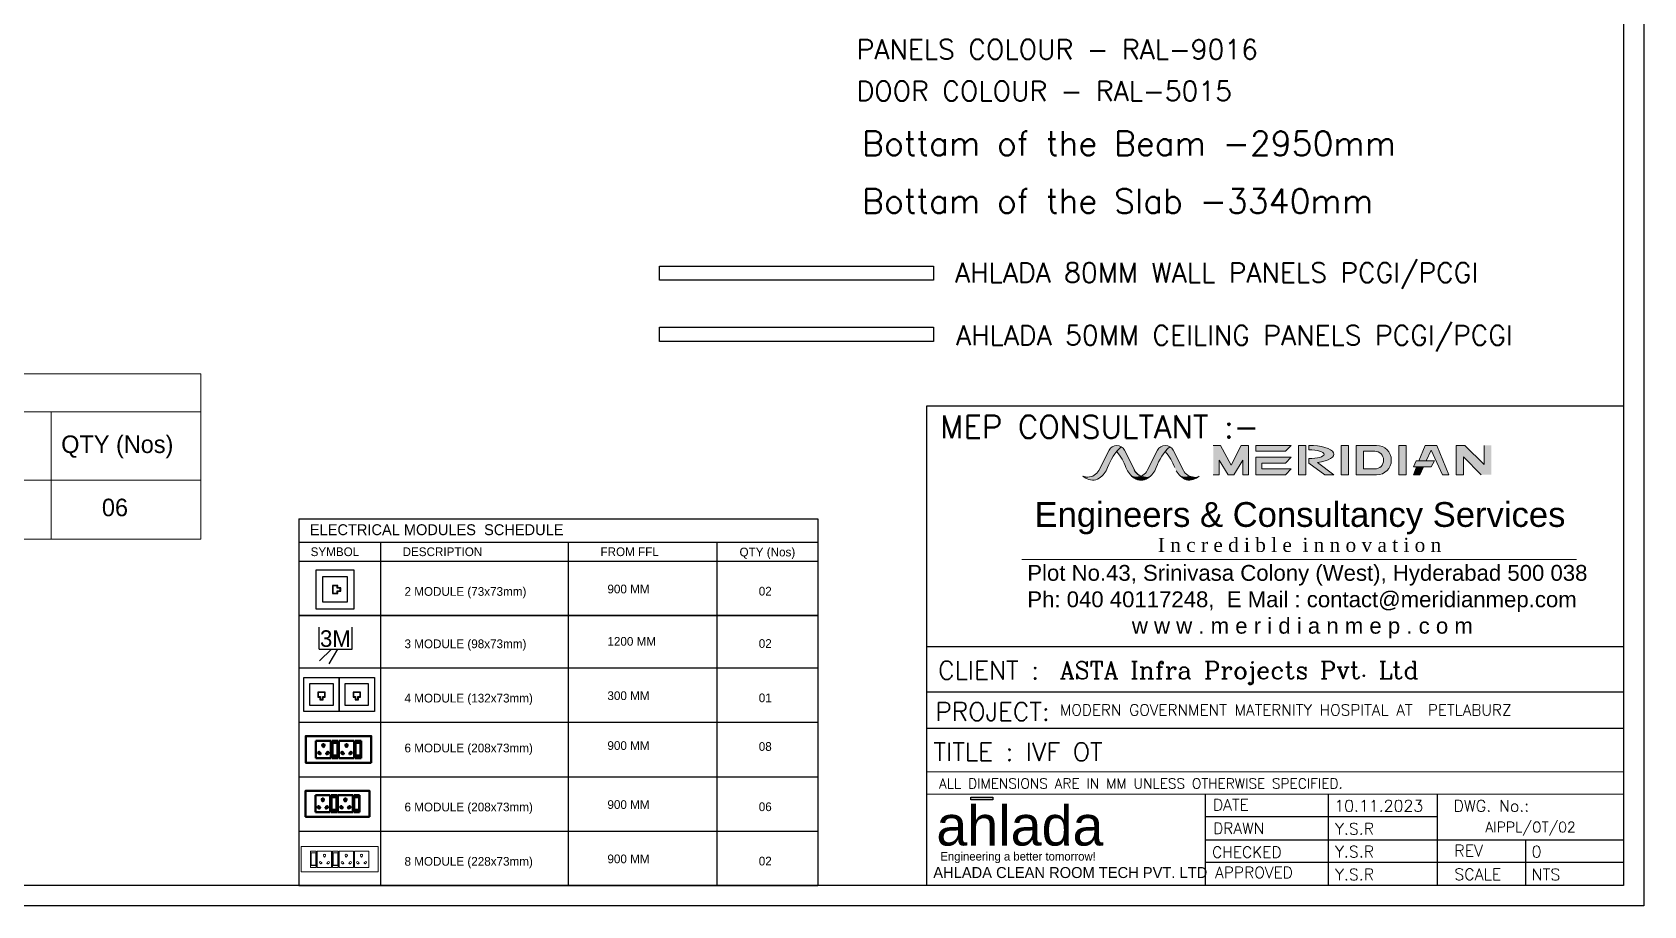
# Model space of a CAD drawing. Header units: millimetres. Extents: x 1327414 to 2139344, y -346496 to -91575.
# Drawn here: x 2107859 to 2124380, y -266856 to -257901 of the extents above; entities that cross this region are included whole.
import ezdxf
from ezdxf.enums import TextEntityAlignment as Align

# ---------------------------------------------------------------- set-up
doc = ezdxf.new("R2010")
doc.units = ezdxf.units.MM
doc.header["$LTSCALE"] = 600
doc.header["$MEASUREMENT"] = 0
doc.linetypes.add('Hidden 2mm', pattern=[3, 2, -0.9999999999999999])
for name, color, linetype, lineweight in [('Ahlada 50mm Ceiling Panels', 191, 'Continuous', 0), ('Ahlada 50mm Wall Panel', 94, 'Continuous', 0), ('AHU-N Ducting', 30, 'Continuous', 0), ('ELE. 2N0S OF 6-16 UPS SOCKETS', 191, 'Continuous', 15), ('FURNITURE WALL', 8, 'Continuous', 0), ('HATCH', 8, 'Continuous', 5)]:
    doc.layers.add(name, color=color, linetype=linetype, lineweight=lineweight)
for name, color, linetype in [('ELE-3M UPS P.SB', 3, 'Continuous'), ('ELE-8M 6-16A UPS SOCKET', 223, 'Continuous'), ('ELE.LAN POINT', 3, 'Continuous'), ('PL-HOT WATER PIPE', 10, 'Continuous'), ('RCP Legend', 7, 'Continuous')]:
    doc.layers.add(name, color=color, linetype=linetype)
doc.styles.add('ARIAL', font='arial.ttf')
doc.styles.add('FS-ARIAL', font='arial.ttf')
doc.styles.add('IRFAN', font='romans.shx')
doc.styles.add('RAGHAV', font='majalla.ttf')
doc.styles.add('ROMANS', font='romans.shx')
doc.styles.get("Standard").update_dxf_attribs({"font": 'stylu.ttf'})
doc.styles.add('sudheer', font='romanc.shx')

# ---------------------------------------------------------------- blocks, each defined once
blk = doc.blocks.new('Logo')
h = blk.add_hatch(color=134)
h.dxf.hatch_style = 1
h.paths.add_polyline_path([(7.308639725975809, 6.258069192477706), (4.465298573544715, 6.258069192477706), (4.465298573544715, 5.928748429683765), (7.308639725975809, 5.928748429683765)])
at = {"color": 134}
blk.add_lwpolyline([(4.465298573544715, 6.258069192477706), (7.308639725975809, 6.258069192477706), (7.308639725975809, 5.928748429683765), (4.465298573544715, 5.928748429683765)], close=True, dxfattribs=at)
at = {"color": 134, "style": 'FS-ARIAL'}
blk.add_text('ahlada', height=5.161484117590589, dxfattribs=at).set_placement((0, 0))
at = {"color": 8, "style": 'RAGHAV'}
blk.add_text('Engineering a better tomorrow!', height=1.096885695377953, dxfattribs=at).set_placement((0.5166822813089311, -1.941864183998433))
blk = doc.blocks.new('Voice')
at = {"layer": 'ELE.LAN POINT', "color": 3}
for points in [[(-0.0001435091835446656, -31.83524279187447), (127.8731920092255, -31.83524279191364), (127.8731920092255, 91.99998739433515), (-0.0001435091835446656, 91.99998739437433)], [(21.85946668858487, -9.975632593831826), (106.0135818114571, -9.975632593831826), (106.0135818114571, 70.14037719625334), (21.85946668858487, 70.14037719629252)], [(77.26763112169853, 21.4423185055611), (69.73059573140364, 21.4423185055611), (69.73059573140364, 11.69924630392988), (58.14245276861877, 11.69924630392988), (58.14245276861877, 21.4423185055611), (50.60541737832387, 21.4423185055611), (50.60541737832387, 38.72242609717381), (77.26763112169853, 38.72242609717381)], [(75.92159601097843, 22.78835361628119), (68.38456062068354, 22.78835361628119), (68.38456062068354, 13.04528141464998), (59.48848787933886, 13.04528141464998), (59.48848787933886, 22.78835361628119), (51.95145248904397, 22.78835361628119), (51.95145248904397, 37.37639098645371), (75.92159601097843, 37.37639098645371)]]:
    blk.add_lwpolyline(points, close=True, dxfattribs=at)
blk = doc.blocks.new('543E')
at = {"layer": 'ELE. 2N0S OF 6-16 UPS SOCKETS', "color": 72, "linetype": 'ByBlock'}
for p, q in [((-123.5217769159935, -56.96349896851461), (-123.5217769159935, -90.77219462010544)), ((-26.47829865524545, -56.96349896851461), (-123.5217769159935, -56.96349896851461)), ((-26.47829865524545, -56.96349896851461), (-123.5217769159935, -56.96349896851461)), ((-123.5217769159935, -90.77219462010544), (-26.47829865524545, -90.77219462010544)), ((-112.9565595248714, -59.78089027281385), (-112.9565595248714, -87.9548033158062)), ((-37.04351604636759, -59.78089027281385), (-112.9565595248714, -59.78089027281385)), ((-112.9565595248714, -87.9548033158062), (-37.04351604636759, -87.9548033158062)), ((-109.5756899598055, -59.78089027281385), (-109.5756899598055, -87.9548033158062)), ((-37.04351604636759, -87.9548033158062), (-37.04351604636759, -59.78089027281385)), ((-26.47829865524545, -56.96349896851461), (-26.47829865524545, -90.77219462010544)), ((-26.47829865524545, -90.77219462010544), (-26.47829865524545, -56.96349896851461)), ((-123.5217769159935, -96.40697722870391), (-26.47829865524545, -96.40697722870391)), ((-123.5217769159935, -181.4217885899125), (-123.5217769159935, -96.40697722870391)), ((-26.47829865524545, -181.4217885899125), (-123.5217769159935, -181.4217885899125)), ((-123.5217769159935, -187.0565711985109), (-123.5217769159935, -220.8652668508003)), ((-26.47829865524545, -187.0565711985109), (-123.5217769159935, -187.0565711985109)), ((-26.47829865524545, -187.0565711985109), (-123.5217769159935, -187.0565711985109)), ((-112.9565595248714, -189.8739625028102), (-112.9565595248714, -218.047875546501)), ((-37.04351604636759, -189.8739625028102), (-112.9565595248714, -189.8739625028102)), ((-109.5756899598055, -189.8739625028102), (-109.5756899598055, -218.047875546501)), ((-37.04351604636759, -218.047875546501), (-37.04351604636759, -189.8739625028102)), ((-26.47829865524545, -96.40697722870391), (-26.47829865524545, -181.4217885899125)), ((-26.47829865524545, -187.0565711985109), (-26.47829865524545, -220.8652668508003)), ((-26.47829865524545, -220.8652668508003), (-26.47829865524545, -187.0565711985109)), ((-123.5217769159935, -220.8652668508003), (-26.47829865524545, -220.8652668508003)), ((-123.5217769159935, -311.5148608206073), (-123.5217769159935, -226.5000494593987)), ((-123.5217769159935, -226.5000494593987), (-26.47829865524545, -226.5000494593987)), ((-112.9565595248714, -218.047875546501), (-37.04351604636759, -218.047875546501)), ((-26.47829865524545, -226.5000494593987), (-26.47829865524545, -311.5148608206073)), ((-26.47829865524545, -311.5148608206073), (-123.5217769159935, -311.5148608206073)), ((-123.5217769159935, -402.1644547904143), (-123.5217769159935, -317.1496434292058)), ((-123.5217769159935, -317.1496434292058), (-26.47829865524545, -317.1496434292058)), ((-26.47829865524545, -317.1496434292058), (-26.47829865524545, -402.1644547904143)), ((-26.47829865524545, -402.1644547904143), (-123.5217769159935, -402.1644547904143))]:
    blk.add_line(p, q, dxfattribs=at)
blk.add_lwpolyline([(-150.0000377856195, -4.945939872413874e-05), (-150.0000377856195, -459.1279042988317), (-3.778561949729919e-05, -459.1279042988317), (-3.778561949729919e-05, -4.945939872413874e-05)], close=True, dxfattribs=at)
for centre, radius, start, end in [((-97.86541882017627, -119.1818725845078), 4.60075732491125, 112.683809928426, 345.0951366623096), ((-97.86541882017627, -158.6468932341086), 4.60075732491125, 14.90486333769031, 247.316190071574), ((-93.94308033399284, -114.6872787954053), 5.702069884254543, 275.2689128915341, 182.510033707553), ((-93.94308033399284, -163.1414870232111), 5.702069884254543, 177.4899662994587, 84.73108710846594), ((-57.66235587513074, -138.9143829093082), 4.216839631109748, 71.40311952469379, 288.5968804753062), ((-51.04421467427164, -138.9143829093082), 6.616767067349747, 217.1583653161947, 142.8416346902578), ((-97.86541882017627, -249.2749448152026), 4.60075732491125, 112.683809928426, 345.0951366623096), ((-97.86541882017627, -288.7399654648034), 4.60075732491125, 14.90486333769031, 247.3161900715739), ((-93.94308033399284, -244.7803510261001), 5.702069884254543, 275.2689128915341, 182.510033707553), ((-57.66235587513074, -269.007455140003), 4.216839631109748, 71.40311952469392, 288.5968804753061), ((-51.04421467427164, -269.007455140003), 6.616767067349747, 217.1583653097421, 142.841634690258), ((-97.86541882017627, -339.9245387850096), 4.60075732491125, 112.6838099284261, 345.0951366623096), ((-97.86541882017627, -379.3895594346104), 4.60075732491125, 14.90486333769031, 247.3161900715739), ((-93.94308033399284, -293.2345592539059), 5.702069884254543, 177.4899662924471, 84.73108710846597), ((-93.94308033399284, -335.4299449959071), 5.702069884254543, 275.268912891534, 182.5100337075529), ((-93.94308033399284, -383.8841532237129), 5.702069884254543, 177.4899662924471, 84.73108710846597), ((-57.66235587513074, -359.65704910981), 4.216839631109748, 71.40311952469392, 288.5968804753061), ((-51.04421467427164, -359.65704910981), 6.616767067349747, 217.1583653097421, 142.8416346838053)]:
    blk.add_arc(centre, radius, start, end, dxfattribs=at)
blk = doc.blocks.new('3M UPS SB')
at = {"layer": 'ELE-3M UPS P.SB', "color": 3}
for p, q in [((-133.7655910551548, 160), (-69.26612788438797, 265.2194964364171)), ((-88.23655763268471, 160), (-3.38374388217926, 244.8528137430549)), ((-240, 160), (-240, 0)), ((0, 160), (-240, 160)), ((0, 160), (0, 0))]:
    blk.add_line(p, q, dxfattribs=at)
blk.add_text('3M', height=120, rotation=180, dxfattribs=at).set_placement((-6.021764248609543, 142.9791077449918))
blk = doc.blocks.new('6MODULE-UPS')
at = {"layer": 'ELE. 2N0S OF 6-16 UPS SOCKETS', "color": 223, "lineweight": 50}
for p, q in [((-5.704992610775079, 91.87557897313167), (-5.704992610775079, 19.69455388761514)), ((-5.704992610775079, 91.87557897313167), (-5.704992610775079, 19.69455388761514)), ((19.44194516093698, 91.87557897313167), (-5.704992610775079, 91.87557897313167)), ((-5.704992610775079, 91.87557897313167), (19.44194516093698, 91.87557897313167)), ((-3.609414463126527, 84.01716091947607), (-3.609414463126527, 27.55297194127075)), ((17.34636701335901, 84.01716091947607), (-3.609414463126527, 84.01716091947607)), ((17.34636701335901, 27.55297194127075), (17.34636701335901, 84.01716091947607)), ((19.44194516093698, 19.69455388761514), (19.44194516093698, 91.87557897313167)), ((23.63310145623409, 91.87557897313167), (86.86719344731458, 91.87557897313167)), ((23.63310145623409, 19.69455388761514), (23.63310145623409, 91.87557897313167)), ((86.86719344731458, 91.87557897313167), (86.86719344731458, 19.69455388761514)), ((91.05834974261168, 91.87557897313167), (91.05834974261168, 19.69455388761514)), ((91.05834974261168, 91.87557897313167), (91.05834974261168, 19.69455388761514)), ((116.2052875143237, 91.87557897313167), (91.05834974261168, 91.87557897313167)), ((91.05834974261168, 91.87557897313167), (116.2052875143237, 91.87557897313167)), ((93.15392789026023, 84.01716091947607), (93.15392789026023, 27.55297194127075)), ((114.1097093667458, 84.01716091947607), (93.15392789026023, 84.01716091947607)), ((114.1097093667458, 27.55297194127075), (114.1097093667458, 84.01716091947607)), ((116.2052875143237, 19.69455388761514), (116.2052875143237, 91.87557897313167)), ((120.3964438096208, 19.69455388761514), (120.3964438096208, 91.87557897313167)), ((120.3964438096208, 91.87557897313167), (183.6305358008073, 91.87557897313167)), ((183.6305358008073, 91.87557897313167), (183.6305358008073, 19.69455388761514)), ((-5.704992610775079, 19.69455388761514), (19.44194516093698, 19.69455388761514)), ((-3.609414463126527, 30.06766571844901), (17.34636701335901, 30.06766571844901)), ((-3.609414463126527, 27.55297194127075), (17.34636701335901, 27.55297194127075)), ((86.86719344731458, 19.69455388761514), (23.63310145623409, 19.69455388761514)), ((91.05834974261168, 19.69455388761514), (116.2052875143237, 19.69455388761514)), ((93.15392789026023, 30.06766571844901), (114.1097093667458, 30.06766571844901)), ((93.15392789026023, 27.55297194127075), (114.1097093667458, 27.55297194127075)), ((183.6305358008073, 19.69455388761514), (120.3964438096208, 19.69455388761514))]:
    blk.add_line(p, q, dxfattribs=at)
blk.add_lwpolyline([(-48.07445681007374, 0), (225.9999999999999, 0), (225.9999999999999, 111.570132860738), (-48.07445681007374, 111.570132860738)], close=True, dxfattribs=at)
for centre, radius, start, end in [((55.25014745180962, 73.60342887925914), 4.921557205418713, 307.1583653110259, 232.8416346889742), ((55.25014745180962, 68.68084959206003), 3.136489052635769, 161.4031195229886, 18.59688047701136), ((152.0134898051964, 73.60342887925914), 4.921557205418713, 307.1583653110257, 232.8416346889744), ((152.0134898051964, 68.68084959206003), 3.136489052635769, 161.4031195229886, 18.59688047701126), ((37.23000595312307, 41.69521460455314), 4.241204630450178, 5.268912887042561, 272.5100337051888), ((40.57308879435281, 38.77777576422159), 3.422047373335929, 202.6838099297566, 75.09513666306366), ((69.92720610912527, 38.77777576422159), 3.422047373335929, 104.9048633369364, 337.3161900702435), ((73.27028895053148, 41.69521460455314), 4.241204630450178, 267.4899662948114, 174.7310871129575), ((133.9933483065098, 41.69521460455314), 4.241204630450178, 5.268912887042561, 272.5100337051888), ((137.3364311477396, 38.77777576422159), 3.422047373335929, 202.6838099297566, 75.09513666306366), ((166.6905484626885, 38.77777576422159), 3.422047373335929, 104.9048633369359, 337.3161900702436), ((170.0336313039182, 41.69521460455314), 4.241204630450178, 267.4899662948116, 174.7310871129575)]:
    blk.add_arc(centre, radius, start, end, dxfattribs=at)
blk = doc.blocks.new('5Y3AQY')
at = {"layer": 'ELE. 2N0S OF 6-16 UPS SOCKETS', "color": 72, "lineweight": 50}
for p, q in [((-311.5148131554015, -26.47821136575658), (-277.706117503345, -26.47821136575658)), ((-311.5148131554015, -123.5216896266211), (-311.5148131554015, -26.47821136575658)), ((-311.5148131554015, -123.5216896266211), (-311.5148131554015, -26.47821136575658)), ((-308.6974218511023, -37.04342875699513), (-280.5235088076442, -37.04342875699513)), ((-308.6974218511023, -112.9564722352661), (-308.6974218511023, -37.04342875699513)), ((-308.6974218511023, -40.42429832229391), (-280.5235088076442, -40.42429832229391)), ((-280.5235088076442, -37.04342875699513), (-280.5235088076442, -112.9564722352661)), ((-277.706117503345, -26.47821136575658), (-277.706117503345, -123.5216896266211)), ((-272.0713348947465, -26.47821136575658), (-272.0713348947465, -123.5216896266211)), ((-187.0565235340036, -26.47821136575658), (-272.0713348947465, -26.47821136575658)), ((-187.0565235340036, -123.5216896266211), (-187.0565235340036, -26.47821136575658)), ((-181.4217409249395, -26.47821136575658), (-147.613045272883, -26.47821136575658)), ((-181.4217409249395, -123.5216896266211), (-181.4217409249395, -26.47821136575658)), ((-181.4217409249395, -123.5216896266211), (-181.4217409249395, -26.47821136575658)), ((-178.6043496206403, -37.04342875699513), (-150.4304365771823, -37.04342875699513)), ((-178.6043496206403, -112.9564722352661), (-178.6043496206403, -37.04342875699513)), ((-178.6043496206403, -40.42429832229391), (-150.4304365771823, -40.42429832229391)), ((-150.4304365771823, -37.04342875699513), (-150.4304365771823, -112.9564722352661)), ((-147.613045272883, -26.47821136575658), (-147.613045272883, -123.5216896266211)), ((-56.963451303076, -26.47821136575658), (-141.9782626642846, -26.47821136575658)), ((-141.9782626642846, -26.47821136575658), (-141.9782626642846, -123.5216896266211)), ((-56.963451303076, -123.5216896266211), (-56.963451303076, -26.47821136575658)), ((-311.5148131554015, -123.5216896266211), (-277.706117503345, -123.5216896266211)), ((-277.706117503345, -123.5216896266211), (-311.5148131554015, -123.5216896266211)), ((-280.5235088076442, -112.9564722352661), (-308.6974218511023, -112.9564722352661)), ((-272.0713348947465, -123.5216896266211), (-187.0565235340036, -123.5216896266211)), ((-181.4217409249395, -123.5216896266211), (-147.613045272883, -123.5216896266211)), ((-147.613045272883, -123.5216896266211), (-181.4217409249395, -123.5216896266211)), ((-150.4304365771823, -112.9564722352661), (-178.6043496206403, -112.9564722352661)), ((-141.9782626642846, -123.5216896266211), (-56.963451303076, -123.5216896266211))]:
    blk.add_line(p, q, dxfattribs=at)
blk.add_lwpolyline([(-368.4782626642846, 4.950386937707663e-05), (-1.794658601284027e-06, 4.950386937707663e-05), (-1.794658601284027e-06, -149.999950496247), (-368.4782626642846, -149.999950496247)], close=True, dxfattribs=at)
for centre, radius, start, end in [((-253.7910333280452, -56.05690794810653), 5.702069884257259, 87.48996629468185, 354.7310871131253), ((-249.2964395391755, -52.13456946169026), 4.600757324913441, 284.9048633383454, 157.3161900691182), ((-229.5639292141423, -92.33763240673579), 4.216839631111756, 341.4031195226902, 198.5968804773098), ((-209.8314188895747, -52.13456946169026), 4.600757324913441, 22.68380993088185, 255.0951366616546), ((-205.3368251002394, -56.05690794810653), 5.702069884257259, 185.2689128868746, 92.51003370531816), ((-123.6979610975832, -56.05690794810653), 5.702069884257259, 87.48996629468185, 354.7310871131253), ((-119.2033673087135, -52.13456946169026), 4.600757324913441, 284.9048633383454, 157.3161900691182), ((-99.47085698368028, -92.33763240673579), 4.216839631111756, 341.4031195226902, 198.5968804773098), ((-79.73834665864706, -52.13456946169026), 4.600757324913441, 22.68380993088185, 255.0951366616546), ((-75.24375286977738, -56.05690794810653), 5.702069884257259, 185.2689128868746, 92.51003370531816), ((-229.5639292141423, -98.95577360759489), 6.616767067352899, 127.1583653105455, 52.84163468945445), ((-99.47085698368028, -98.95577360759489), 6.616767067352899, 127.1583653105455, 52.84163468945445)]:
    blk.add_arc(centre, radius, start, end, dxfattribs=at)
blk = doc.blocks.new('MECS')
at = {"layer": 'AHU-N Ducting', "lineweight": 0}
for color, points in [(160, [(0.5134121462452396, 0.9090535810691411, -0.2553419212210949), (0.5145768996701445, 0.912287291370199, -0.04684726477479713), (0.5216573496010881, 0.9294547023055619, -0.0266540477767965), (0.5336342063745128, 0.9523017867876555, -0.06718534236503344), (0.5556565003610188, 0.9834757225398514, -0.02764109542233903), (0.5738745622465666, 1.003062886091293), (0.5766256133007953, 1.006020680794153, 0.1721363590096927), (0.5505140324168423, 1.011612092831704, 0.2473140975325899), (0.5199152673609156, 0.990002997602848), (0.4721895616269332, 0.8959762340672447, -0.01800133279282137), (0.4702329186293511, 0.8924425501871536, -0.0319182612438929), (0.4661593275680615, 0.8865579408482758, -0.1070633264031905), (0.4578792062891825, 0.878103115775042, -0.06872213656597184), (0.4448145115283366, 0.8700396566532579, -0.1100815216467921), (0.4328884929311516, 0.8662964673627914, -0.04816773781383483), (0.4221518354338086, 0.8652597410154012, -0.2553419212163173), (0.4220358712937212, 0.8652596211915509, -0.1055217205860978), (0.4103804133107057, 0.8664834367568037, -0.05287384099970888), (0.3991274403419439, 0.8701487347559893, 0.0505486080439634), (0.4093426809361326, 0.8618595423592463, 0.1587901785350478), (0.4483361824497781, 0.8512470793146013, 0.02557253404743324), (0.4549705379184891, 0.8519151542827459, 0.05690113489080228), (0.4703863626932994, 0.8580222609840502, 0.0761280745923816), (0.4928284065502248, 0.8754018488679505, 0.05635508372328828), (0.5070302214118503, 0.8948318576810209)]), (150, [(0.5738745622465666, 1.003062886091293), (0.5556565003610187, 0.9834757225398514, -0.08871706839119002), (0.5985678696283647, 0.909053581069051), (0.606061486380822, 0.89483185768066, 0.0908047400681293), (0.6258840872999482, 0.8691652436534564, 0.09462166198594976), (0.6465687088664405, 0.8652597410154012, 0.09762620718751994), (0.6678649370783271, 0.8694578930597028, -0.1798615287096684), (0.6391234390957357, 0.8959762340672447), (0.5913977333575124, 0.9900029976114197, 0.1368225701357631), (0.5768519750966854, 1.005880687949675, 0.004232813224578386)]), (160, [(0.7385117872205167, 0.909053581069051, -0.2553419212210942), (0.7396765406437975, 0.9122872913701989, -0.04684726481615809), (0.7467569905745608, 0.9294547023055619, -0.02665404768153145), (0.7587338473479852, 0.9523017867876555, -0.06718534234561138), (0.7807561413347619, 0.9834757225398514, -0.02764109536567368), (0.7989742032197685, 1.003062886091293), (0.8017252542742679, 1.006020680794153, 0.1721363590409367), (0.7756136733902246, 1.011612092831704, 0.2473140974765855), (0.745014908334659, 0.990002997602848), (0.6972892026003155, 0.8959762340672448, -0.01800133322272931), (0.6953325596030944, 0.8924425501871536, -0.03191826041987842), (0.6912589685412633, 0.8865579408482758, -0.1070633264490754), (0.682978847262655, 0.878103115775042, -0.06872213649296112), (0.6699141525020799, 0.8700396566532579, -0.1100815216296278), (0.6579881339048046, 0.8662964673627914, -0.04816773779806645), (0.6472514764075519, 0.8652597410154012, -0.255341921221943), (0.6471355122674645, 0.8652596211915509, -0.1055217205828272), (0.6354800542840878, 0.8664834367568037, -0.05287384108011227), (0.6242270813156874, 0.8701487347559893, 0.05054860803605642), (0.6344423219093345, 0.8618595423592463, 0.1587901785338139), (0.6734358234232507, 0.8512470793146013, 0.02557253404859524), (0.6800701788916007, 0.8519151542827459, 0.05690113471568396), (0.6954860036670426, 0.8580222609840502, 0.07612807450989625), (0.717928047523968, 0.8754018488679502, 0.05635508364209714), (0.7321298623846912, 0.8948318576810209)]), (150, [(0.7989742032197685, 1.003062886091293), (0.7807561413347619, 0.9834757225398514, -0.08282162458354507), (0.824217065318585, 0.9090771159288699), (0.8311611273545652, 0.89483185768066, 0.09080474013754147), (0.8509837282734207, 0.8691652436534564, 0.09462166197700475), (0.8716683498401837, 0.8652597410154012, 0.09762620721910173), (0.892964578051529, 0.8694578930597028, -0.1798615287170576), (0.8642230800689376, 0.8959762340672447), (0.8164973743309851, 0.9900029976114196, 0.1368225702393618), (0.8019516160670905, 1.005880687950846, 0.004232813225302674)]), (1, [(1.030236444528139, 0.9438043992806316), (1.071119814834754, 0.8756654487700585), (1.098384609470751, 0.8756654487700585), (1.139267979777095, 0.9438043992806316), (1.139267979777095, 0.8756654487700585), (1.166523559981414, 0.8756654487700585), (1.166523559981414, 1.011943349791295), (1.132454084726353, 1.011943349791295), (1.085966086906956, 0.9199812081284943), (1.037050339579422, 1.011943349791295), (1.002980864324091, 1.011943349791295), (1.002980864324091, 0.8756654487700585), (1.030236444528139, 0.8756654487700585)]), (251, [(1.200593035236746, 1.011943349791295), (1.200593035236746, 0.9846877695869755), (1.336870936257982, 0.9846877695869755), (1.364126516462392, 1.011943349791295)]), (251, [(1.398195991717182, 0.8756654487700585), (1.432265466973055, 0.8756654487700585), (1.432265466973055, 1.011943349791295), (1.398195991717182, 1.011943349791295)]), (251, [(1.629868423453673, 1.011943349791295), (1.59579894819807, 1.011943349791295), (1.59579894819807, 0.8756654487700585), (1.629868423453673, 0.8756654487700585)]), (251, [(1.895610330445043, 1.011943349791295), (1.861540855189982, 1.011943349791295), (1.861540855189982, 0.8756654487700585), (1.895610330445043, 0.8756654487700585)]), (251, [(2.011446546313153, 0.99036134481426), (2.063858128663246, 0.8756654487700585), (2.093213286926021, 0.8756654487700585), (2.038702126517292, 1.011943349791295), (1.984190966108743, 1.011943349791295), (1.955601567173546, 0.9404698524534832), (1.988648066588688, 0.9404698524534832)]), (251, [(2.161352237436324, 0.9589543396937112), (2.243118978049192, 0.8756654487700585), (2.290816243406638, 0.8756654487700585), (2.290816243406638, 1.011943349791295), (2.256746768151036, 1.011943349791295), (2.256746768151036, 0.9240548263224531), (2.168166132487245, 1.011943349791295), (2.127282762180992, 1.011943349791295), (2.127282762180992, 0.8756654487700585), (2.161352237436324, 0.8756654487700585)]), (251, [(1.200593035236746, 0.9574321893827462), (1.200593035236746, 0.8756654487700585), (1.336870936257982, 0.8756654487700585), (1.364126516462392, 0.9029210289742877), (1.227848615441156, 0.9029210289742877), (1.227848615441156, 0.930176609178517), (1.336870936257982, 0.930176609178517), (1.364126516462392, 0.9574321893827462)]), (251, [(2.011446546313153, 0.9132142722493442), (2.027431130986065, 0.9404698524534832), (1.94330759580249, 0.9404698524534832), (1.929679805700646, 0.9132142722493442)]), (251, [(1.976193322036766, 0.9132142722493442), (1.944699335091728, 0.9132142722493442), (1.929679805700646, 0.8756654487700585), (1.95903496396306, 0.8756654487699682)]), (160, [(0.6891611652876872, 0.8652597410154012, -0.0976262072296877), (0.6678649370783271, 0.869457893059793, -0.09762620719819055), (0.6465687088664405, 0.8652597410154012, -0.09462166198179565), (0.6258840872999482, 0.8691652436534564, 0.08724935658190835), (0.6523345167657667, 0.8526558393570214, 0.254459848768571), (0.7121855603806347, 0.8701487347559893, -0.1060441435256518)]), (150, [(0.9142608062611598, 0.8652597410154012, -0.09762620721835909), (0.892964578051529, 0.8694578930597028, -0.09762620723901515), (0.8716683498401837, 0.8652597410154012, -0.09462166196312137), (0.85098372827315, 0.8691652436534564, 0.08724935651290076), (0.8774341577386077, 0.8526558393570214, 0.2544598487684749), (0.9372852013538366, 0.8701487347559893, -0.1060441435228862)])]:
    blk.add_hatch(color=color, dxfattribs=at).paths.add_polyline_path(points)
h = blk.add_hatch(color=251, dxfattribs=at)
edge = h.paths.add_edge_path()
edge.add_ellipse((1.445893257074899, 0.9710599794848609), major_axis=(-0.1158362158680351, 0), ratio=0.3529411764705883, start_angle=110.1798157566864, end_angle=270)
edge.add_line((1.445893257074899, 1.011943349791295), (1.445893257074899, 0.9915016646380779))
edge.add_ellipse((1.445893257074899, 0.9710599794848609), major_axis=(-0.07012065025681041, 0), ratio=0.2915216142222994, start_angle=90, end_angle=270, ccw=False)
edge.add_line((1.445893257074899, 0.9506182943317341), (1.445893257074899, 0.930176609178517))
edge.add_line((1.445893257074899, 0.930176609178517), (1.518865497210324, 0.8756654487699682))
edge.add_line((1.518865497210324, 0.8756654487700585), (1.561729472942829, 0.8756654487700585))
edge.add_line((1.561729472943099, 0.8756654487700585), (1.485852994268342, 0.9326862509446157))
h = blk.add_hatch(color=251, dxfattribs=at)
h.paths.add_polyline_path([(1.663937898709004, 0.8756654487700585), (1.759332429423987, 0.8756654487700586, 1.000000000016551), (1.759332429423987, 1.011943349791295), (1.663937898709004, 1.011943349791295)])
h.paths.add_polyline_path([(1.698007373964065, 0.9846877695869755), (1.751107687934599, 0.9846877695869753, -0.9999999999691073), (1.751107687934599, 0.9029210289742877), (1.698007373964065, 0.9029210289742877)], flags=16)
at = {"layer": 'AHU-N Ducting', "color": 160, "lineweight": 0}
for p, q in [((0.4721895616269332, 0.8959762340671544, -0.004746985392664118), (0.5199152673651564, 0.9900029976114196, -0.004746985392664118)), ((0.6972892026003155, 0.8959762340671544, -0.004746985392664118), (0.7450149083391703, 0.9900029976114196, -0.004746985392664118)), ((0.5070302214118503, 0.8948318576810209, -0.004746985392664118), (0.5134121462455102, 0.909053581069051, -0.004746985392664118)), ((0.7321298623846912, 0.8948318576810209, -0.004746985392664118), (0.7385117872186219, 0.909053581069051, -0.004746985392664118))]:
    blk.add_line(p, q, dxfattribs=at)
at = {"layer": 'AHU-N Ducting', "color": 150, "lineweight": 0}
for p, q in [((0.6391234390957357, 0.8959762340671544, -0.004746985392664118), (0.5913977333575124, 0.9900029976114196, -0.004746985392664118)), ((0.8642230800689376, 0.8959762340671544, -0.004746985392664118), (0.8164973743309851, 0.9900029976114196, -0.004746985392664118)), ((0.6060614863808219, 0.8948318576810209, -0.004746985392664118), (0.5985678696283647, 0.909053581069051, -0.004746985392664118))]:
    blk.add_line(p, q, dxfattribs=at)
at = {"layer": 'AHU-N Ducting', "color": 1, "lineweight": 0}
for p, q in [((1.002980864324091, 1.011943349791205, -0.004746985392664118), (1.037050339579422, 1.011943349791205, -0.004746985392664118)), ((1.037050339579422, 1.011943349791205, -0.004746985392664118), (1.085966086906956, 0.919981208128404, -0.004746985392664118)), ((1.132454084726353, 1.011943349791205, -0.004746985392664118), (1.085966086906956, 0.919981208128404, -0.004746985392664118)), ((1.166523559981414, 1.011943349791205, -0.004746985392664118), (1.132454084726353, 1.011943349791205, -0.004746985392664118)), ((1.134267582426063, 1.011943349791205, -0.004746985392664118), (1.161523162629841, 1.011943349791205, -0.004746985392664118)), ((1.166523559981414, 0.8756654487700585, -0.004746985392664118), (1.166523559981414, 1.011943349791205, -0.004746985392664118)), ((1.030236444528139, 0.9438043992806316, -0.004746985392664118), (1.071119814834754, 0.8756654487700585, -0.004746985392664118)), ((1.030236444528139, 0.8756654487700585, -0.004746985392664118), (1.030236444528139, 0.9438043992806316, -0.004746985392664118)), ((1.030236444528139, 0.8756654487700585, -0.004746985392664118), (1.030236444528139, 0.9438043992806316, -0.004746985392664118)), ((1.139267979777095, 0.9438043992806316, -0.004746985392664118), (1.098384609470751, 0.8756654487700585, -0.004746985392664118)), ((1.139267979777095, 0.8756654487700585, -0.004746985392664118), (1.139267979777095, 0.9438043992806316, -0.004746985392664118)), ((1.139267979777095, 0.8756654487700585, -0.004746985392664118), (1.139267979777095, 0.9438043992806316, -0.004746985392664118)), ((1.030236444528139, 0.8756654487700585, -0.004746985392664118), (1.002980864324091, 0.8756654487700585, -0.004746985392664118)), ((1.071119814834754, 0.8756654487700585, -0.004746985392664118), (1.098384609470751, 0.8756654487700585, -0.004746985392664118)), ((1.139267979777095, 0.8756654487700585, -0.004746985392664118), (1.166523559981414, 0.8756654487700585, -0.004746985392664118))]:
    blk.add_line(p, q, dxfattribs=at)
at = {"layer": 'AHU-N Ducting', "color": 251, "lineweight": 0}
for p, q in [((1.200593035236746, 1.011943349791205, -0.004746985392664118), (1.364126516462392, 1.011943349791205, -0.004746985392664118)), ((1.200593035236746, 0.9846877695869755, -0.004746985392664118), (1.200593035236746, 1.011943349791205, -0.004746985392664118)), ((1.200593035236746, 0.9846877695869755, -0.004746985392664118), (1.336870936257982, 0.9846877695869755, -0.004746985392664118)), ((1.336870936257982, 0.9846877695869755, -0.004746985392664118), (1.364126516462392, 1.011943349791205, -0.004746985392664118)), ((1.398195991717182, 1.011943349791205, -0.004746985392664118), (1.432265466973055, 1.011943349791205, -0.004746985392664118)), ((1.398195991717182, 1.011943349791205, -0.004746985392664118), (1.398195991717182, 0.8756654487700585, -0.004746985392664118)), ((1.432265466973055, 1.011943349791205, -0.004746985392664118), (1.432265466973055, 0.8756654487700585, -0.004746985392664118)), ((1.445893257074899, 1.011943349791205, -0.004746985392664118), (1.445893257074899, 0.9915016646380779, -0.004746985392664118)), ((1.59579894819807, 1.011943349791205, -0.004746985392664118), (1.629868423453673, 1.011943349791205, -0.004746985392664118)), ((1.59579894819807, 0.8756654487700585, -0.004746985392664118), (1.59579894819807, 1.011943349791205, -0.004746985392664118)), ((1.629868423453673, 1.011943349791205, -0.004746985392664118), (1.629868423453673, 0.8756654487700585, -0.004746985392664118)), ((1.663937898709004, 1.011943349791205, -0.004746985392664118), (1.759332429423987, 1.011943349791205, -0.004746985392664118)), ((1.663937898709004, 1.011943349791205, -0.004746985392664118), (1.663937898709004, 0.8756654487700585, -0.004746985392664118)), ((1.698007373964065, 0.9846877695869755, -0.004746985392664118), (1.751107687934599, 0.9846877695869755, -0.004746985392664118)), ((1.698007373964065, 0.9846877695869755, -0.004746985392664118), (1.698007373964065, 0.9029210289742877, -0.004746985392664118)), ((1.861540855189982, 1.011943349791205, -0.004746985392664118), (1.895610330445043, 1.011943349791205, -0.004746985392664118)), ((1.861540855189982, 0.8756654487700585, -0.004746985392664118), (1.861540855189982, 1.011943349791205, -0.004746985392664118)), ((1.895610330445043, 1.011943349791205, -0.004746985392664118), (1.895610330445043, 0.8756654487700585, -0.004746985392664118)), ((1.955601567173546, 0.9404698524534832, -0.004746985392664118), (1.984190966108743, 1.011943349791205, -0.004746985392664118)), ((1.984190966108743, 1.011943349791205, -0.004746985392664118), (2.038702126517292, 1.011943349791205, -0.004746985392664118)), ((1.988648066588688, 0.9404698524534832, -0.004746985392664118), (2.011446546313153, 0.9903613448141697, -0.004746985392664118)), ((2.063858128663246, 0.8756654487700585, -0.004746985392664118), (2.011446546313153, 0.9903613448141697, -0.004746985392664118)), ((2.093213286926021, 0.8756654487700585, -0.004746985392664118), (2.038702126517292, 1.011943349791205, -0.004746985392664118)), ((2.127282762180992, 1.011943349791205, -0.004746985392664118), (2.168166132487245, 1.011943349791205, -0.004746985392664118)), ((2.127282762180992, 0.8756654487700585, -0.004746985392664118), (2.127282762180992, 1.011943349791205, -0.004746985392664118)), ((2.168166132487245, 1.011943349791205, -0.004746985392664118), (2.256746768151036, 0.9240548263223628, -0.004746985392664118)), ((2.256746768151036, 0.9240548263223628, -0.004746985392664118), (2.256746768151036, 1.011943349791205, -0.004746985392664118)), ((1.200593035236746, 0.9574321893827462, -0.004746985392664118), (1.364126516462392, 0.9574321893827462, -0.004746985392664118)), ((1.200593035236746, 0.8756654487700585, -0.004746985392664118), (1.200593035236746, 0.9574321893827462, -0.004746985392664118)), ((1.227848615441156, 0.930176609178517, -0.004746985392664118), (1.336870936257982, 0.930176609178517, -0.004746985392664118)), ((1.227848615441156, 0.9029210289742877, -0.004746985392664118), (1.227848615441156, 0.930176609178517, -0.004746985392664118)), ((1.227848615441156, 0.9029210289742877, -0.004746985392664118), (1.364126516462392, 0.9029210289742877, -0.004746985392664118)), ((1.336870936257982, 0.930176609178517, -0.004746985392664118), (1.364126516462392, 0.9574321893827462, -0.004746985392664118)), ((1.336870936257982, 0.8756654487700585, -0.004746985392664118), (1.364126516462392, 0.9029210289742877, -0.004746985392664118)), ((1.445893257074899, 0.930176609178517, -0.004746985392664118), (1.445893257074899, 0.9506182943317341, -0.004746985392664118)), ((1.445893257074899, 0.930176609178517, -0.004746985392664118), (1.518865497210324, 0.8756654487700585, -0.004746985392664118)), ((1.485852994268342, 0.9326862509445254, -0.004746985392664118), (1.561729472943099, 0.8756654487700585, -0.004746985392664118)), ((1.698007373964065, 0.9029210289742877, -0.004746985392664118), (1.751107687934599, 0.9029210289742877, -0.004746985392664118)), ((1.929679805700646, 0.913214272249254, -0.004746985392664118), (1.94330759580249, 0.9404698524534832, -0.004746985392664118)), ((2.011446546313153, 0.913214272249254, -0.004746985392664118), (1.929679805700646, 0.913214272249254, -0.004746985392664118)), ((1.929679805700646, 0.8756654487700585, -0.004746985392664118), (1.944699335091728, 0.913214272249254, -0.004746985392664118)), ((2.027431130986065, 0.9404698524534832, -0.004746985392664118), (1.94330759580249, 0.9404698524534832, -0.004746985392664118)), ((1.95903496396306, 0.8756654487700585, -0.004746985392664118), (1.976193322036766, 0.913214272249254, -0.004746985392664118)), ((2.027431130986065, 0.9404698524534832, -0.004746985392664118), (2.011446546313153, 0.913214272249254, -0.004746985392664118)), ((2.243118978049192, 0.8756654487700585, -0.004746985392664118), (2.161352237436324, 0.9589543396937112, -0.004746985392664118)), ((2.161352237436324, 0.8756654487700585, -0.004746985392664118), (2.161352237436324, 0.9589543396937112, -0.004746985392664118)), ((1.200593035236746, 0.8756654487700585, -0.004746985392664118), (1.336870936257982, 0.8756654487700585, -0.004746985392664118)), ((1.398195991717182, 0.8756654487700585, -0.004746985392664118), (1.432265466973055, 0.8756654487700585, -0.004746985392664118)), ((1.518865497210324, 0.8756654487700585, -0.004746985392664118), (1.561729472943099, 0.8756654487700585, -0.004746985392664118)), ((1.59579894819807, 0.8756654487700585, -0.004746985392664118), (1.629868423453673, 0.8756654487700585, -0.004746985392664118)), ((1.663937898709004, 0.8756654487700585, -0.004746985392664118), (1.759332429423987, 0.8756654487700585, -0.004746985392664118)), ((1.861540855189982, 0.8756654487700585, -0.004746985392664118), (1.895610330445043, 0.8756654487700585, -0.004746985392664118)), ((1.95903496396306, 0.8756654487700585, -0.004746985392664118), (1.929679805700646, 0.8756654487700585, -0.004746985392664118)), ((2.063858128663246, 0.8756654487700585, -0.004746985392664118), (2.093213286926021, 0.8756654487700585, -0.004746985392664118)), ((2.127282762180992, 0.8756654487700585, -0.004746985392664118), (2.161352237436324, 0.8756654487700585, -0.004746985392664118))]:
    blk.add_line(p, q, dxfattribs=at)
at = {"layer": 'AHU-N Ducting', "color": 251, "lineweight": 0, "ltscale": 0.85}
blk.add_line((0.1165964656020151, 0.4833313661174543, -0.006142948281450891), (2.68551955399356, 0.4833313661174543, -0.006142948281450891), dxfattribs=at)
at = {"layer": 'AHU-N Ducting', "color": 160, "lineweight": 0}
for centre, radius, start, end in [((0.7417863587136924, 0.8286218616061071, -0.004746985392664118), 0.2421240227987888, 132.9373247437187, 160.5981108453346), ((0.5556565003610187, 0.9718616141967287, -0.004746985392664118), 0.04008173559447583, 90, 153.0887549731676), ((0.5556565003610187, 0.9718616141967287, -0.004746985392664118), 0.04008173559447583, 26.91124502665905, 90), ((0.9668859996868943, 0.8286218616061071, -0.004746985392664118), 0.2421240227987888, 132.9373247436885, 160.5981108453417), ((0.7807561413347619, 0.9718616141967287, -0.004746985392664118), 0.04008173559447583, 90, 153.0887549740909), ((0.7807561413347619, 0.9718616141967287, -0.004746985392664118), 0.04008173559447583, 26.9112450267741, 90), ((0.4221518354329064, 0.9213741708475954, -0.004746985392664118), 0.05611442983226616, 270, 333.0887549734891), ((0.6472514764061083, 0.9213741708475954, -0.004746985392664118), 0.05611442983226616, 270, 333.0887549734892), ((0.4451264544360147, 0.9163969157858594, -0.004746985392664118), 0.06522885516514892, 225.1547600332335, 282.2607170516237), ((0.4220358712937212, 0.9213740510237451, -0.004746985392664118), 0.05611442983226616, 245.9053689520779, 270.1184055559717), ((0.4248646360879693, 0.9399832544318715, -0.004746985392664118), 0.0937541041238935, 291.3377566141106, 331.210451532663), ((0.6860544255190815, 0.9361233508373039, -0.004746985392664118), 0.09002142922125515, 207.3022954123794, 248.0018617736689), ((0.670226095409397, 0.9163969157858594, -0.004746985392664118), 0.06522885516514892, 225.1547600329532, 282.2607170509705), ((0.6471355122674645, 0.9213740510237451, -0.004746985392664118), 0.05611442983226616, 245.9053689516664, 270.1184055552347), ((0.6661865462871954, 0.9163969157858594, -0.004746985392664118), 0.06522885516514892, 257.8079966377897, 314.8452399662061), ((0.6890452011507577, 0.9213740510237451, -0.004746985392664118), 0.05611442983226616, 245.9053689520779, 270.1184055559717), ((0.6499642770614419, 0.9399832544318715, -0.004746985392664118), 0.0937541041238935, 291.3377566141106, 331.2104515326365)]:
    blk.add_arc(centre, radius, start, end, dxfattribs=at)
at = {"layer": 'AHU-N Ducting', "color": 150, "lineweight": 0}
for centre, radius, start, end in [((0.3690451605166651, 0.8262944286522125, -0.004746985392664118), 0.2439871949649071, 19.82781570482793, 40.10717689340409), ((0.5794150909876963, 0.815966263139685, -0.004746985392664118), 0.2619115070846747, 20.82439840783155, 39.75939779118104), ((0.6891611652900331, 0.9252262753390927, -0.004746985392664118), 0.0599665343237634, 206.9112450265108, 270), ((0.6891611652900331, 0.9213741708475954, -0.004746985392664118), 0.05611442983226616, 206.9112450267169, 270), ((0.6891611652900331, 0.9213741708475954, -0.004746985392664118), 0.05611442983226616, 206.9112450267169, 270), ((0.9142608062634155, 0.9213741708475954, -0.004746985392664118), 0.05611442983226616, 206.9112450265108, 270), ((0.6464527447271652, 0.9213740510237451, -0.004746985392664118), 0.05611442983226616, 248.4970917656522, 270.1184055559715), ((0.6465687088664405, 0.9213741708475954, -0.004746985392664118), 0.05611442983226616, 270, 292.3036001438938), ((0.9111540664921931, 0.9361233508373039, -0.004746985392664118), 0.09002142922125515, 207.3022954123795, 248.0018617736689), ((0.8715523857009084, 0.9213740510237451, -0.004746985392664118), 0.05611442983226616, 248.4970917649847, 270.1184055553267), ((0.8716683498392815, 0.9213741708475954, -0.004746985392664118), 0.05611442983226616, 270, 292.3036001446803), ((0.8912861872601268, 0.9163969157858594, -0.004746985392664118), 0.06522885516514892, 257.7392829491069, 314.8452399670468), ((0.9141448421242304, 0.9213740510237451, -0.004746985392664118), 0.05611442983226616, 245.9053689520778, 270.1184055558794)]:
    blk.add_arc(centre, radius, start, end, dxfattribs=at)
at = {"layer": 'AHU-N Ducting', "color": 251, "lineweight": 0}
for centre, radius in [((1.751107687934599, 0.9438043992806316, -0.004746985392664118), 0.04088337030636534), ((1.759332429423987, 0.9438043992806316, -0.004746985392664118), 0.0681389505106089)]:
    blk.add_arc(centre, radius, 270, 90, dxfattribs=at)
for major_axis, ratio, start_param in [((-0.1158362158680351, 0), 0.3529411764705883, 1.923000554194905), ((-0.07012065025681041, 0), 0.2915216142222994, 1.570796326794897)]:
    blk.add_ellipse((1.445893257074899, 0.9710599794848609, -0.004746985392664118), major_axis=major_axis, ratio=ratio, start_param=start_param, end_param=4.71238898038469, dxfattribs=at)
at = {"layer": 'AHU-N Ducting', "color": 251, "lineweight": 0, "attachment_point": 1, "style": 'ARIAL'}
for s, insert, char_height, width in [('{\\C1;Engineers & Consultancy Services \\P}', (0.1749155116136762, 0.7493232539108021, -0.01458950216844587), 0.11475, 24.25437425909253), ('{\\C252;Plot No.43, Srinivasa Colony (West), Hyderabad 500 038\\PPh: 040 40117248,  E Mail : contact@meridianmep.com\\P                 w w w . m e r i d i a n m e p . c o m }', (0.14136276644183, 0.4583226879356062, -0.006142948281450891), 0.07344, 2.63264250269352)]:
    blk.add_mtext(s, dxfattribs=dict(at, insert=insert, char_height=char_height, width=width))
at = {"layer": 'AHU-N Ducting', "color": 251, "lineweight": 0, "ltscale": 0.85, "insert": (1.402428089641869, 0.5507002547054753, -0.005528653453305802), "char_height": 0.0651762882177883, "attachment_point": 5, "line_spacing_factor": 0.6, "style": 'ARIAL'}
blk.add_mtext('{\\FBatang|c0;\\C5;I n c r e d i b l e  i n n o v a t i o n\\P}', dxfattribs=at)

msp = doc.modelspace()

# ---------------------------------------------------------------- linework, layer by layer
for p, q in [((2117030.782949889, -266647.0683689644), (2117030.782949889, -261730.2902014626)), ((2124171.827251657, -264665.4645943894), (2117030.782949889, -264665.4645943894)), ((2124171.827251657, -265039.753992517), (2117030.782949889, -265039.753992517)), ((2119886.915683997, -266647.0683689644), (2119886.915683997, -265710.6323660124)), ((2121149.633789224, -266647.0683689644), (2121149.633789224, -265710.6323660124)), ((2122264.044294819, -265710.6323660124), (2122264.044294819, -266647.0683689644)), ((2122264.044294819, -265944.7932888027), (2119886.915683997, -265944.7932888027)), ((2119886.915683997, -266178.9542115935), (2124171.827251657, -266178.9542115935)), ((2123173.004107798, -266647.0683689644), (2123173.004107792, -266178.9542115935)), ((2124171.827251657, -266413.0112902805), (2119886.915683997, -266413.0112902805))]:
    msp.add_line(p, q)
at = {"ltscale": 2}
msp.add_line((2117030.782949889, -261730.2902014626), (2124171.827251657, -261730.2902014791), dxfattribs=at)
at = {"linetype": 'ByBlock'}
msp.add_line((2117030.782949889, -264197.6534749416), (2124171.827251657, -264197.0683689644), dxfattribs=at)
at = {"lineweight": 9, "extrusion": (0, 0, -1)}
for p, q in [((2124171.827251657, -265482.7695778279), (2117030.782949889, -265482.7695778279)), ((2124171.827251657, -265710.6323660124), (2117030.782949889, -265710.6323660124))]:
    msp.add_line(p, q, dxfattribs=at)
at = {"color": 7}
msp.add_line((2124171.827251657, -266647.0683689644), (2117030.782949889, -266647.0683689644), dxfattribs=at)
for points in [[(2124380.476430214, -238045.4389725299), (2124380.476430214, -266855.7175475203), (2083807.391764958, -266855.7175475203), (2083807.391764958, -238045.4389725299)], [(2124171.827251657, -238254.0881510851), (2124171.827251657, -266647.0683689644), (2084016.040943513, -266647.0683689644), (2084016.040943513, -238254.0881510851)]]:
    msp.add_lwpolyline(points, close=True)
at = {"layer": 'Ahlada 50mm Ceiling Panels', "linetype": 'ByBlock', "lineweight": -2}
msp.add_lwpolyline([(2114289.131052423, -260924.4186436847), (2117099.178437002, -260924.4186436847), (2117099.178437002, -261070.1743719395), (2114289.131052423, -261070.1743719395)], close=True, dxfattribs=at)
at = {"layer": 'Ahlada 50mm Wall Panel', "linetype": 'ByBlock', "lineweight": -2}
msp.add_lwpolyline([(2114289.131052423, -260298.0186436847), (2117099.178437002, -260298.0186436847), (2117099.178437002, -260443.7743719395), (2114289.131052423, -260443.7743719395)], close=True, dxfattribs=at)
at = {"layer": 'HATCH', "color": 7}
msp.add_line((2124171.827251657, -264197.0683689644), (2124171.827251657, -266647.0683689644), dxfattribs=at)
at = {"layer": 'RCP Legend', "lineweight": 0, "ltscale": 250}
msp.add_line((2097117.187907025, -261402.3941627214), (2109586.861059481, -261402.3941627237), dxfattribs=at)
at = {"layer": 'RCP Legend', "lineweight": 0}
for p, q in [((2109586.861059481, -261402.3941627237), (2109586.861059482, -263096.9876273728)), ((2097117.187907025, -261791.5852981271), (2109586.861059481, -261791.5852981298)), ((2108052.952560544, -261791.5852981284), (2108052.952560547, -263096.9876273726)), ((2097117.187907026, -262492.9211657149), (2109586.861059481, -262492.9211657183)), ((2097117.187907026, -263096.9876273698), (2109586.861059481, -263096.9876273729))]:
    msp.add_line(p, q, dxfattribs=at)
at = {"layer": 'RCP Legend', "lineweight": -3, "ltscale": 250}
for p, q in [((2110592.430569516, -262888.5989326548), (2115913.583574963, -262888.5989326557)), ((2110592.430569516, -263130.2866277417), (2115913.583574963, -263130.2866277419))]:
    msp.add_line(p, q, dxfattribs=at)
at = {"layer": 'RCP Legend', "lineweight": -3}
for p, q in [((2110592.430569516, -262888.5989326548), (2110592.430569516, -266647.0683689644)), ((2115913.583574963, -262888.5989326557), (2115913.583574962, -266647.0683689646)), ((2111428.310170384, -263130.2866277417), (2111428.310170384, -266647.0683689644)), ((2113353.790336106, -263130.2866277415), (2113353.790336106, -266647.0683689645)), ((2114876.128532726, -263130.2866277419), (2114876.128532726, -266647.0683689645)), ((2110592.430569516, -263323.6367838109), (2115913.583574963, -263323.6367838114)), ((2110592.430569516, -263880.5048841455), (2115913.583574963, -263880.5048841456)), ((2110592.430569516, -263880.5048841455), (2115913.583574963, -263880.5048841456)), ((2110592.430569516, -263880.5048841455), (2115913.583574963, -263880.5048841456)), ((2115913.583574963, -263880.5048841455), (2110592.430569515, -263880.5048841455)), ((2110592.430569516, -263880.5048841455), (2115913.583574963, -263880.5048841456)), ((2110592.430569516, -264417.0885550213), (2115913.583574963, -264417.0885550215)), ((2110592.430569516, -264973.9566553558), (2115913.583574963, -264973.956655356)), ((2110592.430569516, -265533.3321682954), (2115913.583574963, -265533.3321682956)), ((2110592.430569516, -266090.2002686299), (2115913.583574963, -266090.2002686301)), ((2110592.430569516, -266647.0683689644), (2115913.583574963, -266647.0683689646))]:
    msp.add_line(p, q, dxfattribs=at)

# ---------------------------------------------------------------- block references
at = {"xscale": 79.13461496191462, "yscale": 79.13461496191462, "zscale": 79.13461496191462}
msp.add_blockref('Logo', (2117128.04228045, -266238.6631573634), dxfattribs=at)
at = {"layer": 'ELE-3M UPS P.SB', "color": 6, "xscale": 1.415039062500972, "yscale": 1.415039062500972, "zscale": 1.415039062500972, "rotation": 179.9999999999999}
msp.add_blockref('3M UPS SB', (2110800.617825738, -263999.2397545421), dxfattribs=at)
at = {"layer": 'ELE-8M 6-16A UPS SOCKET', "color": 254, "linetype": 'ByBlock', "true_color": 0xdebad0, "xscale": 1.725, "yscale": 1.725, "zscale": 1.725, "rotation": 90}
msp.add_blockref('543E', (2110615.072778795, -266249.7816546696), dxfattribs=at)
at = {"layer": 'ELE. 2N0S OF 6-16 UPS SOCKETS', "color": 3, "linetype": 'ByBlock', "xscale": 1.821306250246261, "yscale": 1.821306250246261, "zscale": 1.821306250246261, "rotation": 180}
msp.add_blockref('5Y3AQY', (2110663.166261548, -265389.8015202666), dxfattribs=at)
at = {"layer": 'ELE. 2N0S OF 6-16 UPS SOCKETS', "xscale": -2.387816462786188, "yscale": 2.387816462786188, "zscale": 2.387816462786188, "rotation": 359.9999999999996}
msp.add_blockref('6MODULE-UPS', (2111201.129366719, -265943.0175324281), dxfattribs=at)
at = {"layer": 'ELE.LAN POINT', "color": 7, "xscale": -3.134205019177199, "yscale": 3.134205019177199, "zscale": 3.134205019177199, "rotation": 89.9999999999992}
msp.add_blockref('Voice', (2111057.914582472, -263413.0140290777), dxfattribs=at)
at = {"layer": 'ELE.LAN POINT', "color": 7, "xscale": -2.820784517259479, "yscale": 2.820784517259479, "zscale": 2.820784517259479}
for p in [(2111005.664450233, -264776.2589557634), (2111366.367575235, -264776.2589557634)]:
    msp.add_blockref('Voice', p, dxfattribs=at)
at = {"layer": 'FURNITURE WALL', "linetype": 'Hidden 2mm', "xscale": 2213.406981698528, "yscale": 2213.406981698528, "zscale": 2213.406981698528}
msp.add_blockref('MECS', (2117747.43851814, -264376.485174439, 13.59684461437575), dxfattribs=at)

# ---------------------------------------------------------------- texts
at = {"lineweight": 9, "extrusion": (0, 0, -1), "style": 'IRFAN', "text_generation_flag": 2}
for s, height, p in [('PANELS COLOUR - RAL-9016', 200.883008405171, (-2116310.142859327, -258177.9762352241)), ('DOOR COLOUR - RAL-5015', 200.883008405171, (-2116310.142859327, -258604.0224959301)), ('AHLADA 80MM WALL PANELS PCGI/PCGI', 200.883008405171, (-2117318.597090326, -260466.2932030101)), ('AHLADA 50MM CEILING PANELS PCGI/PCGI', 200.883008405171, (-2117328.415367237, -261107.5520614005)), ('TITLE : IVF OT', 187.1842309106422, (-2117099.188558917, -265371.2390535827)), ('ALL DIMENSIONS ARE IN MM UNLESS OTHERWISE SPECIFIED.', 102.5554629140052, (-2117154.430170007, -265653.9522607296))]:
    msp.add_text(s, height=height, dxfattribs=at).set_placement(p)
at = {"lineweight": 9}
for s, height, style, p in [('MEP CONSULTANT :-', 232.5973624434409, 'IRFAN', (2117166.615544128, -262062.3074292335, 17.92374699731194)), ('CLIENT :', 187.1842309106422, 'IRFAN', (2117146.047903962, -264534.7661401237)), ('ASTA Infra Projects Pvt. Ltd', 177.82501936511, 'sudheer', (2118393.943308966, -264529.9245241184)), ('PROJECT:', 187.1842309106422, 'IRFAN', (2117118.631045901, -264958.6498419275)), ('MODERN GOVERNMENT MATERNITY HOSPITAL AT  PETLABURZ', 114.4695214657086, 'sudheer', (2118393.943308966, -264905.8306170551))]:
    msp.add_text(s, height=height, dxfattribs=dict(at, style=style)).set_placement(p)
at = {"color": 64, "style": 'sudheer'}
for s, p in [('DATE', (2120147.66834964, -265821.0323890985)), ('DRAWN ', (2120267.160845929, -266061.8479318341)), ('CHECKED', (2120311.340895399, -266305.6836422839)), ('APPROVED', (2120384.375969215, -266514.3752081469))]:
    msp.add_text(s, height=115.5743366074432, dxfattribs=at).set_placement(p, align=Align.MIDDLE_CENTER)
at = {"color": 6, "style": 'sudheer'}
for s, p in [('10.11.2023', (2121207.148731871, -265891.0082901061)), ('Y.S.R', (2121215.343626519, -266125.7638818042)), ('Y.S.R', (2121215.343626519, -266359.9248045938)), ('0', (2123230.863232268, -266359.9248045959)), ('Y.S.R', (2121215.343626519, -266593.9818832808)), ('NTS', (2123230.863232268, -266593.9818832808))]:
    msp.add_text(s, height=118.2728611161685, dxfattribs=at).set_placement(p)
at = {"color": 64, "style": 'sudheer'}
for s, p in [('DWG. No.:', (2122430.73053942, -265891.0196090729)), ('REV', (2122438.499662638, -266349.617561164)), ('SCALE', (2122438.499662638, -266592.5602299701))]:
    msp.add_text(s, height=118.2728611161685, dxfattribs=at).set_placement(p)
at = {"color": 6, "style": 'sudheer'}
msp.add_text('AIPPL/OT/02', height=104.525460382668, dxfattribs=at).set_placement((2123219.21416878, -266101.4836295272), align=Align.CENTER)
at = {"color": 134, "style": 'RAGHAV'}
msp.add_text('AHLADA CLEAN ROOM TECH PVT. LTD', height=112.5114211428718, dxfattribs=at).set_placement((2117096.548207451, -266571.4519105925))
at = {"layer": 'PL-HOT WATER PIPE', "color": 11, "true_color": 0xff785c, "char_height": 249.9999999955863, "width": 6365.010253899265, "attachment_point": 1, "style": 'ROMANS'}
for s, insert in [('Bottam of the Beam -2950mm{\\Fromans.shx|c1;\\C11; }', (2116367.193599979, -258915.7085685294)), ('Bottam of the Slab -3340mm{\\Fromans.shx|c1;\\C11; }', (2116367.193599979, -259507.0096478022))]:
    msp.add_mtext(s, dxfattribs=dict(at, insert=insert))
at = {"layer": 'RCP Legend', "lineweight": 0}
for s, p in [('QTY (Nos)', (2108156.025710111, -262214.6672007786)), ('06', (2108573.333356545, -262862.6547350929))]:
    msp.add_text(s, height=180, dxfattribs=at).set_placement(p)
at = {"layer": 'RCP Legend', "lineweight": -3}
for s, height, p in [('ELECTRICAL MODULES  SCHEDULE', 111.78, (2110705.509275563, -263056.8810769226)), ('SYMBOL', 89.42400000000002, (2110712.960904019, -263271.411939962)), ('DESCRIPTION', 89.42400000000002, (2111655.696085864, -263271.411939962)), (' FROM FFL', 89.42400000000002, (2113651.569787004, -263271.411939962)), ('QTY (Nos)', 89.42400000000002, (2115110.222523808, -263274.4399008977)), ('2 MODULE (73x73mm)', 89.42400000000002, (2111675.673913747, -263678.570728601)), ('900 MM', 89.42400000000002, (2113756.015178275, -263653.4644350678)), ('02', 89.42400000000002, (2115307.456891887, -263675.8386853834)), ('3 MODULE (98x73mm)', 89.42400000000002, (2111675.673913747, -264215.1543994768)), ('1200 MM', 89.42400000000002, (2113756.015178275, -264190.0481059437)), ('02', 89.42400000000002, (2115307.456891887, -264212.4223562593)), ('300 MM', 89.42400000000002, (2113756.015178274, -264746.9162062781)), ('4 MODULE (132x73mm)', 89.42400000000002, (2111675.673913746, -264772.0224998112)), ('01', 89.42400000000002, (2115307.456891886, -264769.2904565937)), ('900 MM', 89.42400000000002, (2113756.015178275, -265258.2666456216)), ('6 MODULE (208x73mm)', 89.42400000000002, (2111675.673913747, -265283.3729391547)), ('08', 89.42400000000002, (2115307.456891887, -265267.7717374579)), ('6 MODULE (208x73mm)', 89.42400000000002, (2111675.673913746, -265888.2661130854)), ('900 MM', 89.42400000000002, (2113756.015178274, -265863.1598195523)), ('06', 89.42400000000002, (2115307.456891886, -265885.5340698679)), ('8 MODULE (228x73mm)', 89.42400000000002, (2111675.673913747, -266445.1342134199)), ('900 MM', 89.42400000000002, (2113756.015178275, -266420.0279198868)), ('02', 89.42400000000002, (2115307.456891887, -266442.4021702023))]:
    msp.add_text(s, height=height, dxfattribs=at).set_placement(p)

doc.saveas('drawing.dxf')
